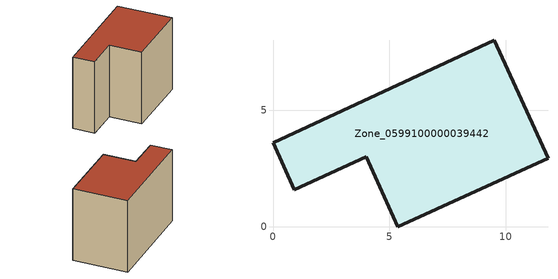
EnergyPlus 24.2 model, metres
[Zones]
Zone_0599100000039442
 floor ground (C_G): 4,3 0.91,1.59 0,3.6 9.51,8.01 11.81,2.95 5.36,0 z0
 wall outside (C_F): 9.51,8.01 0,3.6 0.91,1.59 4,3 5.36,0 11.81,2.95 9.51,8.01 z0:7.55
 roof outside (C_R): 5.36,0 11.81,2.95 9.51,8.01 0,3.6 0.91,1.59 4,3 z7.55
[BUILDING]
Pand.0599100000039442: North Axis=0; Terrain=City; Loads Convergence Tolerance Value=0.04; Temperature Convergence Tolerance Value=0.4; Solar Distribution=FullExterior; Maximum Number of Warmup Days=25; Minimum Number of Warmup Days=1
[Site:Location]
Rotterdam.The.Hague.AP_ZH_NLD Design_Conditions: Latitude=51.96; Longitude=4.45; Time Zone=1; Elevation=-4.5
[SITE:GROUNDTEMPERATURE:BUILDINGSURFACE]
18, 18, 18, 18, 18, 18, 18, 18, 18, 18, 18, 18
[MATERIAL] Thermal Absorptance=0.9; Solar Absorptance=0.7; Visible Absorptance=0.7
Name | Roughness | Thickness | Conductivity | Density | Specific Heat
G.TI.1946 | MediumSmooth | 0.15 | 1 | 540 | 1210
F.TI.1946 | Rough | 0.3 | 0.857143 | 1920 | 840
R.TI.1946 | MediumRough | 0.2 | 0.1 | 1500 | 1000
[CONSTRUCTION]
C_G: G.TI.1946
C_F: F.TI.1946
C_R: R.TI.1946
[ZONE]
Zone_0599100000039442: Type=1; Multiplier=1; Ceiling Height=Autocalculate; Volume=Autocalculate; Floor Area=autocalculate; Part of Total Floor Area=Yes
[ZONEINFILTRATION:DESIGNFLOWRATE]
Infil_Zone_0599100000039442: Zone or ZoneList or Space or SpaceList=Zone_0599100000039442; Schedule=AlwaysOn; Design Flow Rate Calculation Method=Flow/Area; Flow Rate per Floor Area=0.003; Constant Term Coefficient=1; Temperature Term Coefficient=0; Velocity Term Coefficient=0; Velocity Squared Term Coefficient=0
[HVACTEMPLATE:ZONE:IDEALLOADSAIRSYSTEM]
Zone_0599100000039442: Maximum Heating Supply Air Temperature=50; Minimum Cooling Supply Air Temperature=13; Maximum Heating Supply Air Humidity Ratio=0.0156; Minimum Cooling Supply Air Humidity Ratio=0.0077; Heating Limit=NoLimit; Cooling Limit=NoLimit; Dehumidification Control Type=ConstantSensibleHeatRatio; Cooling Sensible Heat Ratio=0.7; Dehumidification Setpoint=60; Humidification Control Type=None; Humidification Setpoint=30; Outdoor Air Method=None; Outdoor Air Flow Rate per Person=0.00944; Outdoor Air Flow Rate per Zone Floor Area=0; Outdoor Air Flow Rate per Zone=0; Demand Controlled Ventilation Type=None; Outdoor Air Economizer Type=NoEconomizer; Heat Recovery Type=None; Sensible Heat Recovery Effectiveness=0.7; Latent Heat Recovery Effectiveness=0.65
[ZONECONTROL:THERMOSTAT]
ThermostatControl_Zone_0599100000039442: Zone or ZoneList=Zone_0599100000039442; Control Type Schedule=DualSetpointControlType; Control 1=Thermostat_Zone_0599100000039442; Temperature Difference Between Cutout And Setpoint=0
[THERMOSTATSETPOINT:DUALSETPOINT]
Thermostat_Zone_0599100000039442: Heating Setpoint Temperature Schedule=HeatingSetpoint_Zone_0599100000039442; Cooling Setpoint Temperature Schedule=CoolingSetpoint_Zone_0599100000039442
[SCHEDULE:COMPACT]
HeatingSetpoint_Zone_0599100000039442: Through: 12/31, For: AllDays, Until: 24:00, 21
CoolingSetpoint_Zone_0599100000039442: Through: 12/31, For: AllDays, Until: 24:00, 24
DualSetpointControlType: Through: 12/31, For: AllDays, Until: 24:00, 4
AlwaysOn: Through: 12/31, For: AllDays, Until: 24:00, 1
